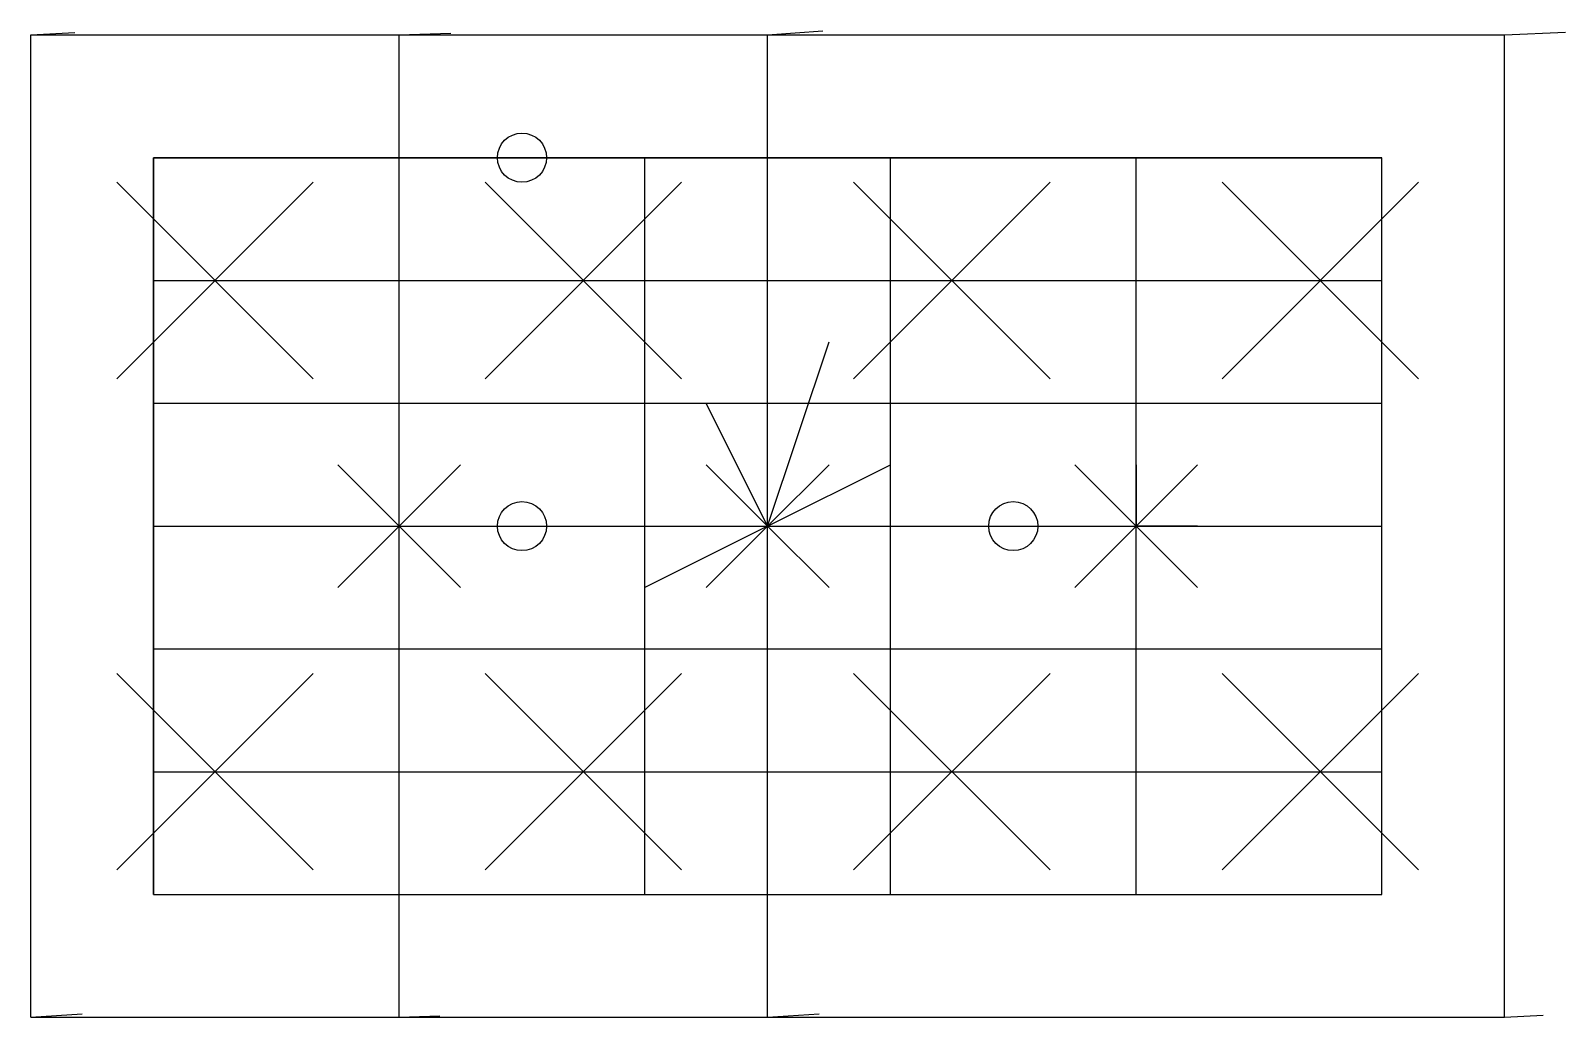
# Model space of a CAD drawing. Header units: metres. Extents: x 0 to 125, y 0 to 80.
import ezdxf

# ---------------------------------------------------------------- set-up
doc = ezdxf.new("R2010")
doc.units = ezdxf.units.M

msp = doc.modelspace()

# ---------------------------------------------------------------- linework, layer by layer
for p, q in [((0, 80), (3.59, 80.2, 24)), ((0, 80), (30, 80)), ((0, 0), (0, 80)), ((30, 80), (34.2, 80.15, 28)), ((30, 80), (60, 80, 0.5)), ((30, 0), (30, 80)), ((60, 80, 0.5), (64.49, 80.34, 30.5)), ((60, 80, 0.5), (120, 80)), ((60, 0), (60, 80, 0.5)), ((120, 80), (124.95, 80.22, 33)), ((120, 0), (120, 80)), ((110, 70, 12.8), (10, 70, 12)), ((10, 70, 12), (10, 10, 12)), ((10, 10, 12), (10, 70, 12)), ((10, 70, 12), (110, 70, 19.2)), ((30, 10, 12), (30, 70, 12)), ((50, 10, 12), (50, 70, 12)), ((70, 10, 12), (70, 70, 12)), ((90, 10, 12), (90, 70, 12)), ((110, 10, 12), (110, 70, 12.8)), ((110, 10, 12), (110, 70, 12)), ((7, 52, 2), (23, 68, 18)), ((23, 52, 2), (7, 68, 18)), ((37, 52, 2), (53, 68, 18)), ((53, 52, 2), (37, 68, 18)), ((67, 52, 2), (83, 68, 18)), ((83, 52, 2), (67, 68, 18)), ((97, 52, 2), (113, 68, 18)), ((113, 52, 2), (97, 68, 18)), ((10, 60, 12), (110, 60, 18)), ((60, 40, 12), (65, 55, 10)), ((10, 50, 12), (110, 50, 16.8)), ((60, 40, 12), (55, 50, 14)), ((25, 45), (30, 40, 15)), ((35, 45), (30, 40, 15)), ((55, 45), (60, 40, 15)), ((65, 45), (60, 40, 15)), ((60, 40, 12), (70, 45, 18)), ((85, 45), (90, 40, 15)), ((95, 45), (90, 40, 15)), ((90, 45, 10), (90, 40, 10)), ((10, 40, 12), (110, 40, 15.6)), ((25, 35), (30, 40, 15)), ((35, 35), (30, 40, 15)), ((60, 40, 12), (50, 35, 15)), ((55, 35), (60, 40, 15)), ((65, 35), (60, 40, 15)), ((60, 40, 12), (60, 40)), ((85, 35), (90, 40, 15)), ((85, 40, 10), (90, 40, 10)), ((95, 35), (90, 40, 15)), ((95, 40, 10), (90, 40, 10)), ((90, 35, 10), (90, 40, 10)), ((10, 30, 12), (110, 30, 14.4)), ((7, 12, 2), (23, 28, 18)), ((23, 12, 2), (7, 28, 18)), ((37, 12, 2), (53, 28, 18)), ((53, 12, 2), (37, 28, 18)), ((67, 12, 2), (83, 28, 18)), ((83, 12, 2), (67, 28, 18)), ((97, 12, 2), (113, 28, 18)), ((113, 12, 2), (97, 28, 18)), ((10, 20, 12), (110, 20, 13.2)), ((10, 10, 12), (110, 10, 12)), ((10, 10, 12), (110, 10, 12)), ((0, 0), (4.19, 0.27, 28)), ((0, 0), (30, 0)), ((30, 0), (33.3, 0.12, 22)), ((30, 0), (60, 0)), ((60, 0), (64.19, 0.29, 28)), ((60, 0), (120, 0)), ((120, 0), (123.14, 0.18, 21))]:
    msp.add_line(p, q)
at = {"color": 5}
for centre in [(40, 70, 12), (40, 40, 8), (80, 40, 8)]:
    msp.add_circle(centre, 2, dxfattribs=at)

doc.saveas('drawing.dxf')
